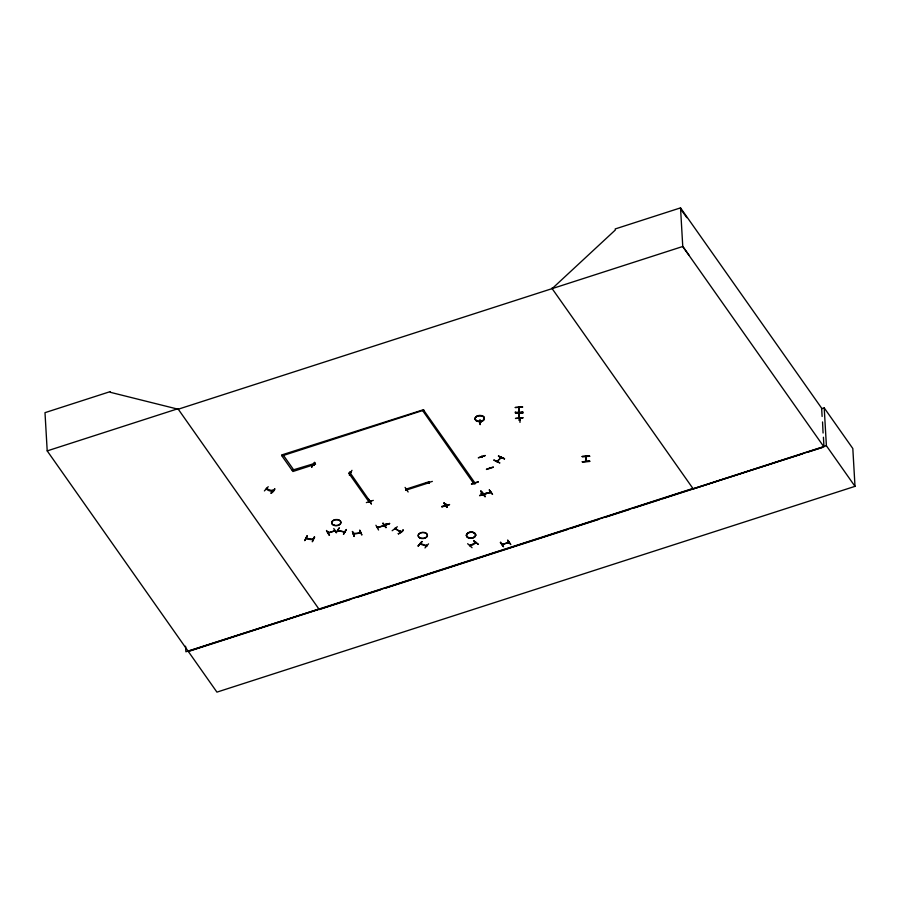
<?xml version="1.0" encoding="UTF-8"?>
<svg xmlns="http://www.w3.org/2000/svg" width="900" height="900" viewBox="0 0 900 900"><rect width="100%" height="100%" fill="white"/><g stroke="black" fill="none" stroke-linecap="round" stroke-linejoin="round"><path stroke-width="1.35" d="M394.796 528.491L400.478 532.001L400.151 531.011M399.938 531.754L400.039 531.023M266.377 488.216C265.32 490.162 273.544 492.457 272.734 490.421L272.7 491.141L272.52 490.567M272.632 491.119L271.969 490.5M478.271 481.714L471.465 483.896M485.156 455.681L478.282 457.808L485.145 455.456M370.204 500.906L370.103 502.29L370.271 501.131M428.895 482.31L429.412 483.03L429.086 482.546M475.166 543.004L475.38 542.565M370.125 501.548L350.213 472.961L348.863 472.916M370.868 500.918L370.71 501.311M383.704 525.859L383.67 525.308M445.669 505.058L446.524 505.001L446.22 504.27M481.545 493.132L481.478 493.729L481.298 493.166M327.971 532.868L334.834 530.764L334.631 530.212M328.522 532.08L328.714 532.868L328.714 532.238M334.204 530.572L334.181 530.91M334.935 530.91L328.162 533.036L328.106 532.44M490.77 492.457L489.892 492.12M508.95 542.025L502.2 544.658L502.099 543.892L502.121 544.68L502.785 544.298M519.176 407.43L519.109 406.856M519.176 407.509L518.816 411.817M519.334 417.026L519.368 418.061L519.379 417.488M586.125 457.031L586.102 456.109L585.776 457.054M586.159 461.284L586.125 456.626M493.909 460.226L499.894 462.96L493.942 459.923M497.115 461.025L497.025 461.644L497.452 460.699M501.525 457.65L500.861 457.965M472.05 547.717L467.64 543.69M518.794 411.266L519.199 412.132M519.064 413.314L519.03 417.971M519.401 417.96L519.064 412.695M585.765 456.671L585.855 461.396L585.821 460.361M368.674 499.151L371.329 503.854M378.551 530.01L375.919 525.262M443.846 503.089L446.827 507.42L447.188 506.981M329.445 534.803L329.085 535.23L326.554 530.449M482.04 492.39L484.931 496.744L485.291 496.316M359.933 532.811L359.887 532.238L360.011 533.014M307.035 535.95L304.74 540.664L307.125 535.691M313.312 538.785C314.572 540.889 303.322 538.279 306.9 538.391M306.832 538.549L306.799 537.806L306.945 538.358M313.2 539.494L312.491 539.415L312.694 538.639M314.707 537.109L312.311 541.778L314.291 536.749M354.161 536.389L352.463 531.529M446.321 504.293L445.838 505.192M334.89 530.977L334.8 530.212M483.896 493.74L484.009 494.55L484.571 493.774M502.886 544.477L502.684 543.769M508.196 542.644L508.984 542.61L508.849 541.879M508.905 542.621L508.68 541.879M264.398 490.916L268.222 486.697M418.32 546.097L421.808 541.733M339.019 528.086L336.173 532.688L339.345 527.895M311.647 467.077L314.651 462.319M314.651 462.555L311.614 467.111L314.662 462.521M314.021 464.366L313.988 465.176L313.549 464.265M349.762 472.815L350.629 472.826L349.74 472.421M349.324 475.178L351.968 470.329M482.681 493.942L483.109 494.584L483.131 493.988M337.984 529.864L338.029 530.651L338.152 529.852M338.524 530.741L338.479 530.212M344.216 531.844L344.171 531.81M346.241 529.481L343.451 534.364L346.32 529.762M497.149 461.576L501.491 457.099M369.81 501.806L369.776 501.255M475.897 542.891L475.74 542.137M354.15 533.903L354.127 533.509M360.619 532.327L360.596 532.935L353.306 533.498M480.105 422.168C482.04 421.808 479.655 423.056 480.229 421.56M480.915 422.325L480.825 422.123M519.773 419.636L519.806 420.457L519.176 419.715M421.897 541.8L418.016 546.053L421.875 541.485M420.649 544.264L420.795 543.499M420.637 544.286L420.233 543.892M426.071 545.209L426.015 545.974L426.735 545.411M426.026 545.951L426.173 545.186M428.546 543.847L424.98 547.954M266.782 488.61L266.985 489.173L266.996 488.374M271.991 490.894L272.261 490.196M274.624 488.61C275.906 490.916 265.331 497.925 274.736 488.914M552.139 288.619L615.285 230.04L615.229 228.938L680.535 207.877L821.644 408.184L822.116 416.464M504.619 458.719L498.431 455.929M504.382 458.966L498.454 456.244L504.371 458.651M429.412 483.03L429.39 482.366M481.399 492.919L481.478 493.729L482.141 492.919M484.594 494.348L484.369 493.594M392.175 530.719L397.327 526.759M398.115 533.531C398.002 534.623 404.527 530.831 402.964 529.717M469.924 545.715C482.771 537.829 471.499 546.975 470.093 545.332M489.555 468.259L489.904 467.584M474.728 483.188L475.178 482.704M482.715 494.483L482.704 493.909M306.18 538.29L313.211 539.291M313.279 539.505L313.189 538.717M469.901 545.692L470.126 545.884M326.475 530.752L329.468 535.118M500.276 542.498L503.516 546.784L500.614 542.115M501.165 457.616L496.822 461.554L496.822 460.89M313.92 465.154L314.066 464.434M518.85 407.486L518.895 412.245L518.861 411.154M473.681 540.821L478.418 544.444L473.591 540.596M482.062 493.56L482.04 492.772M475.436 543.139L475.178 542.408L475.11 543.038M313.504 464.827L314.044 464.94M313.976 465.154L313.279 464.434M344.711 532.159L344.767 531.371L344.711 532.181L338.04 530.629M688.995 255.172L682.762 246.487L178.166 409.23L110.351 392.31L110.317 391.59L45 412.661L47.205 450.889L177.919 408.724L319.264 609.536L349.988 599.636M281.576 454.995L423.36 409.748L475.425 483.66L474.098 484.076L422.606 410.546M281.61 455.468L292.894 471.499L315.562 464.186L314.966 463.343L292.275 470.183M405.664 489.262L428.332 481.95L428.918 482.782L406.249 490.095L405.63 488.779M348.896 473.389L369.113 502.088L370.44 501.66M821.531 408.769L824.209 407.902L852.817 448.515L855 486.349L216.934 692.123L47.205 450.889M188.314 651.195L692.91 488.464M188.325 651.51L826.391 445.736L855 486.349M357.998 597.049L380.711 589.725M386.044 588.004L411.424 579.814M414.101 578.959L567.697 529.425M570.364 528.559L598.41 519.514M606.431 516.926L629.134 509.603M634.477 507.881L659.857 499.702M662.524 498.836L822.533 447.233M486.461 469.17L493.267 466.988M479.621 495.731L486.495 493.673M479.576 495.416L486.394 493.245M318.938 609.064L185.895 651.769L185.569 646.211M802.643 453.825L693.248 488.936L551.801 288.146M807.975 452.104L822.645 447.401M425.385 483.435L432.349 481.399M366.356 502.605L373.298 500.377M405.754 489.656L406.058 490.196L406.609 489.409M408.139 491.974L405.079 487.406M371.295 503.91L368.64 499.399M480.994 491.085L483.998 495.439L481.005 491.119M383.13 523.26L386.134 527.602L383.141 523.294M481.387 493.537L481.871 492.772M441.821 506.711C455.996 502.144 447.683 506.216 441.776 506.407M441.956 506.925L448.774 504.776M378.079 527.4L377.426 527.602L389.554 523.429M389.576 523.485L382.736 525.589M377.46 527.017L377.527 527.827L389.599 523.733M490.748 491.884L490.646 492.491L483.784 493.83M489.341 490.106L492.559 494.415L489.262 489.859M507.589 540.259L510.761 544.567L507.87 540.214M426.544 546.109L420.199 544.129M354.071 534.139L353.947 533.329M360.517 532.946L360.394 532.136M377.595 527.794L377.618 527.231M353.441 533.43L353.498 534.24L360.574 532.89M354.206 536.141L352.507 531.495M359.843 530.404L361.868 535.039L359.764 530.156M445.826 505.226L445.759 504.439L445.871 505.204M384.03 525.499L383.996 524.947M334.271 531.135L334.147 530.359M395.37 528.795L395.415 529.38L395.527 528.592M481.928 456.851L482.051 456.446M489.611 468.214L489.814 467.584M474.975 482.535L475.11 483.109M353.565 534.206L353.531 533.655M519.998 417.859L519.998 422.415M519.874 420.199L519.131 420.435L519.255 419.659M480.161 424.665L479.981 419.771L480.15 424.35M515.284 407.441L522.731 407.014L515.284 407.554M515.498 413.089L522.923 412.785M515.498 413.257L522.945 412.999M522.945 417.656L515.52 418.421M515.52 418.466L522.956 417.926M582.244 456.581L589.691 456.322M582.244 456.694L589.691 456.154L582.232 456.368M589.702 461.284L582.266 461.779L589.691 460.946M589.702 461.486L582.266 461.779M428.816 482.074L429.176 483.109L429.053 481.995M444.983 504.619L445.039 505.676L445.084 504.641M385.909 524.79L386.257 524.126M480.69 491.164L483.683 495.484M385.808 527.659L382.804 523.316M333.787 528.514L336.308 532.699M338.175 530.426L344.914 532.001M385.976 524.812L385.718 523.879M266.558 488.801L272.767 490.973M350.595 472.275L349.931 472.669L349.999 472.084M406.541 489.814L405.787 490.027L406.507 489.262M370.789 501.322L370.688 500.76M378.034 527.434L378.146 527.04M508.882 542.43L502.2 544.658M312.57 539.415L312.683 538.673M395.314 529.335L395.134 528.379M400.162 531.585L399.87 531.158M266.389 488.993L267.12 489.015M313.436 465.041L313.369 464.276M420.12 544.118L420.165 543.352M403.267 530.145L398.441 534.004M272.059 490.939L272.093 490.354M489.69 468.394L489.577 467.662M480.105 422.336L480.071 421.616M481.714 456.559L482.04 457.065L481.849 456.277M400.545 531.788L394.965 528.356M680.602 208.98L686.824 217.654M823.871 446.805L682.762 246.487L680.535 207.877M378.067 527.445L377.933 526.871M493.301 467.291L486.473 469.485M478.294 482.029L471.476 484.211M482.366 492.221L485.314 496.631M352.474 531.743L354.218 536.456M501.48 457.695L501.289 457.009M585.821 461.295L585.742 460.406M519.053 413.685L518.985 413.134M426.769 545.962L420.345 543.352M824.209 407.902L826.391 445.736M822.544 421.954L823.072 433.012M823.421 437.243L823.905 445.579M585.81 456.019L585.844 457.11M522.731 411.795C523.249 412.312 514.8 414.326 515.284 412.054M518.85 406.868L518.884 407.959L518.771 406.969M508.207 542.025L508.399 542.812L508.162 542.092M501.131 457.065L501.064 458.1L501.041 457.504M500.816 457.335L500.816 457.999M497.239 460.598L497.183 461.599M490.466 491.726L490.669 492.514L484.043 493.965M490.14 492.086L490.185 492.66L489.994 491.873M484.391 493.616L484.56 494.392M481.613 456.356L481.702 457.121M482.94 493.841L483.109 494.584M470.452 545.051L470.554 545.681L470.272 544.928M445.298 504.934L445.32 505.598L444.746 504.686M423.923 410.119L282.173 455.839M426.634 545.321L426.645 546.12L426.454 545.546M406.339 489.262L406.249 490.095M405.855 489.409L405.889 490.196M384.277 525.094L384.199 525.735L384.176 524.947M383.524 525.094L383.546 525.881M370.012 501.188L370.114 502.245M350.483 472.196L350.505 473.006L350.348 472.421M349.897 472.118L349.886 472.894M328.05 532.226L328.072 533.014M306.315 537.705L306.248 538.493L306.146 537.727M293.603 469.755L283.489 455.411M266.805 488.588L266.985 489.173M522.743 412.065L515.306 412.369M444.173 502.909L447.109 507.285L444.173 502.909M420.075 538.099A4.646 3.004 -3.3 0 0 427.421 535.736A4.646 3.004 -3.3 0 0 420.907 532.89A4.646 3.004 -3.3 0 0 420.075 538.099M420.075 537.84A4.624 2.993 -3.3 0 0 427.376 535.489A4.624 2.993 -3.3 0 0 420.907 532.654A4.624 2.993 -3.3 0 0 420.075 537.84M334.069 525.442A4.646 3.004 -3.3 0 0 340.931 522.495A4.646 3.004 -3.3 0 0 333.877 520.234A4.646 3.004 -3.3 0 0 334.069 525.442M334.069 525.195A4.624 2.993 -3.3 0 0 340.897 522.27A4.624 2.993 -3.3 0 0 333.877 520.02A4.624 2.993 -3.3 0 0 334.069 525.195M477.495 421.324A4.646 3.004 -3.3 0 0 484.369 418.387A4.646 3.004 -3.3 0 0 477.315 416.126A4.646 3.004 -3.3 0 0 477.495 421.324A4.646 3.004 -3.3 0 0 484.369 418.41A4.646 3.004 -3.3 0 0 477.315 416.137A4.646 3.004 -3.3 0 0 477.495 421.346M477.495 421.088A4.624 2.993 -3.3 0 0 484.324 418.162A4.624 2.993 -3.3 0 0 477.315 415.912A4.624 2.993 -3.3 0 0 477.495 421.088M468.315 537.806A4.646 3.004 -3.3 0 0 475.661 535.433A4.646 3.004 -3.3 0 0 469.159 532.597A4.646 3.004 -3.3 0 0 468.315 537.806M468.326 537.57A4.624 2.993 -3.3 0 0 475.627 535.207A4.624 2.993 -3.3 0 0 469.147 532.384A4.624 2.993 -3.3 0 0 468.326 537.57A4.657 3.015 -3.3 0 0 475.661 535.309A4.657 3.015 -3.3 0 0 469.147 532.451A4.657 3.015 -3.3 0 0 468.304 537.683"/></g></svg>
